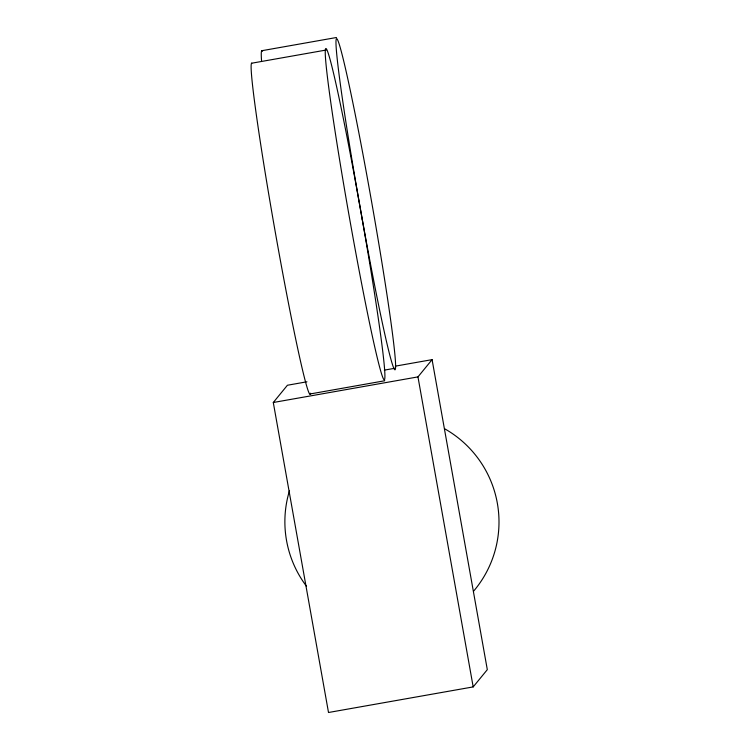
<?xml version="1.0" encoding="UTF-8"?>
<svg xmlns="http://www.w3.org/2000/svg" width="750" height="750" viewBox="0 0 750 750"><rect width="100%" height="100%" fill="white"/><g stroke="black" fill="none" stroke-linecap="round" stroke-linejoin="round"><path stroke-width="1.12" d="M395.344 366.15L432.084 359.644L487.312 669.656L473.184 686.906L328.509 712.5L273.291 402.497L287.419 385.247L306.938 381.788M273.291 402.497L417.966 376.894L432.084 359.644M261.703 50.728L336.488 37.5M251.447 63.253L326.231 50.016M384.328 370.134L395.006 368.241M309.975 393.994L384.75 380.756M417.966 376.894L473.184 686.906M310.613 393.206A168.019 6.15 80 0 1 275.766 234.863A168.019 6.15 80 0 1 251.831 63.188M261.553 60.759A168.019 6.15 80 0 1 262.575 51.253M306.544 586.331A107.109 106.988 39.3 0 1 289.5 490.631M444.656 428.766A107.109 106.988 39.3 0 1 473.588 591.188M362.278 219.544L358.584 198.778A168.019 6.15 80 0 1 343.022 58.228A168.019 6.15 80 0 1 393.412 341.081A168.019 6.15 80 0 1 362.278 219.544L358.584 198.778A168.019 6.15 80 0 0 327.45 77.25A168.019 6.15 80 0 0 377.831 360.094A168.019 6.15 80 0 0 362.278 219.544"/></g></svg>
